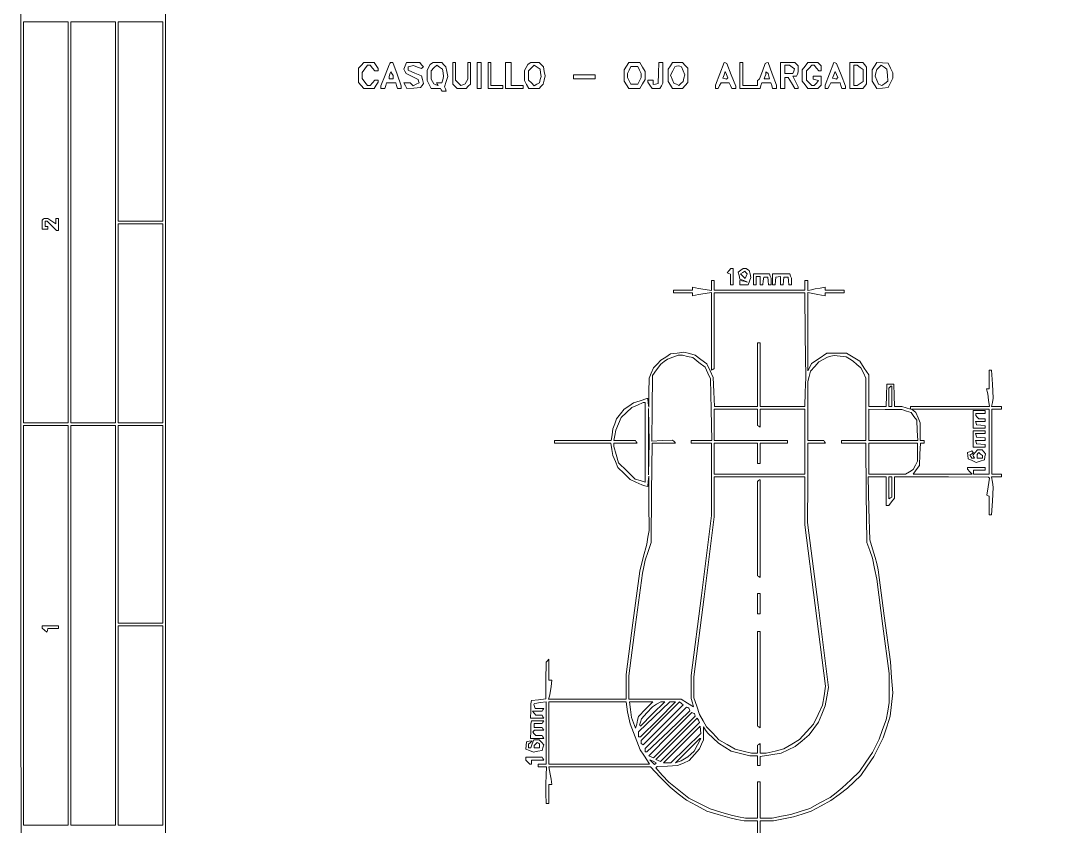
# Paper-space layout 'AN-14-DGE-069' of a CAD drawing. Header units: metres, sheet in millimetres. Extents: x 12 to 194, y 4 to 291.
# Drawn here: x 30.2 to 126.7, y 80.8 to 156.2 of the extents above; entities that cross this region are included whole.
import ezdxf

# ---------------------------------------------------------------- set-up
doc = ezdxf.new("R2010")
doc.units = ezdxf.units.M
doc.layers.add('DGE_CONTORNOS', color=7, linetype='Continuous', lineweight=0)
doc.layers.add('DGE_DATOS', color=7, linetype='Continuous', lineweight=0)

# ---------------------------------------------------------------- blocks, each defined once
blk = doc.blocks.new('LP_REF_DGE_MT_069')
at = {"layer": 'DGE_CONTORNOS'}
for points in [[(30.209, 147.411), (30.24, 25.211), (111.854, 25.211), (193.468, 25.211), (193.5, 147.411), (193.531, 269.612), (111.854, 269.612), (30.177, 269.612)], [(193.278, 163.728), (193.278, 58.097), (118.507, 58.097), (43.737, 58.097), (43.737, 163.728), (43.737, 269.359), (118.507, 269.359), (193.278, 269.359)], [(34.612, 137.305), (34.612, 118.548), (32.521, 118.548), (30.43, 118.548), (30.43, 137.305), (30.43, 156.061), (32.521, 156.061), (34.612, 156.061)], [(39.048, 137.305), (39.048, 118.548), (36.957, 118.548), (34.866, 118.548), (34.866, 137.305), (34.866, 156.061), (36.957, 156.061), (39.048, 156.061)], [(43.483, 146.746), (43.483, 137.431), (41.392, 137.431), (39.301, 137.431), (39.301, 146.746), (39.301, 156.061), (41.392, 156.061), (43.483, 156.061)], [(62.037, 151.992), (61.796, 151.725), (61.796, 151.055), (61.796, 150.384), (62.037, 150.118), (62.279, 149.851), (62.759, 149.851), (63.239, 149.851), (63.436, 150.133), (63.633, 150.414), (63.633, 150.513), (63.633, 150.611), (63.472, 150.611), (63.31, 150.611), (63.093, 150.358), (62.876, 150.104), (62.757, 150.104), (62.638, 150.104), (62.375, 150.438), (62.113, 150.772), (62.113, 151.055), (62.113, 151.338), (62.375, 151.671), (62.638, 152.005), (62.757, 152.005), (62.876, 152.005), (63.093, 151.752), (63.31, 151.498), (63.472, 151.498), (63.633, 151.498), (63.633, 151.597), (63.633, 151.696), (63.436, 151.977), (63.239, 152.259), (62.759, 152.259), (62.279, 152.259)], [(64.728, 152.16), (64.667, 152.061), (64.277, 151.08), (63.887, 150.098), (63.887, 149.974), (63.887, 149.851), (64.068, 149.851), (64.25, 149.851), (64.33, 150.104), (64.411, 150.358), (64.837, 150.358), (65.264, 150.358), (65.344, 150.104), (65.425, 149.851), (65.606, 149.851), (65.788, 149.851), (65.788, 149.965), (65.788, 150.079), (65.391, 151.169), (64.994, 152.259), (64.891, 152.259), (64.789, 152.259)], [(66.151, 151.956), (66.013, 151.653), (66.127, 151.449), (66.242, 151.245), (66.8, 150.96), (67.359, 150.675), (67.405, 150.525), (67.451, 150.375), (67.176, 150.228), (66.901, 150.081), (66.763, 150.219), (66.624, 150.358), (66.328, 150.358), (66.032, 150.358), (66.171, 150.098), (66.311, 149.838), (66.955, 149.876), (67.599, 149.914), (67.726, 150.116), (67.853, 150.319), (67.765, 150.668), (67.677, 151.018), (67.049, 151.283), (66.422, 151.549), (66.422, 151.699), (66.422, 151.849), (66.676, 151.916), (66.931, 151.982), (67.305, 151.841), (67.679, 151.7), (67.765, 151.786), (67.852, 151.873), (67.691, 152.066), (67.531, 152.259), (66.91, 152.259), (66.289, 152.259)], [(68.627, 152.162), (68.487, 152.069), (68.341, 151.792), (68.196, 151.515), (68.196, 151.057), (68.196, 150.599), (68.389, 150.225), (68.582, 149.851), (69.015, 149.851), (69.448, 149.851), (69.526, 149.724), (69.605, 149.597), (69.801, 149.597), (69.997, 149.597), (69.919, 149.801), (69.841, 150.004), (69.985, 150.486), (70.129, 150.967), (70.045, 151.419), (69.96, 151.87), (69.766, 152.065), (69.572, 152.259), (69.169, 152.257), (68.766, 152.255)], [(69.695, 151.31), (69.736, 150.961), (69.661, 150.659), (69.585, 150.358), (69.326, 150.358), (69.068, 150.358), (69.145, 150.233), (69.223, 150.107), (69.023, 150.184), (68.822, 150.261), (68.699, 150.491), (68.576, 150.721), (68.576, 151.11), (68.576, 151.498), (68.839, 151.761), (69.101, 152.024), (69.377, 151.842), (69.653, 151.66)], [(70.604, 151.254), (70.604, 150.249), (70.803, 150.05), (71.002, 149.851), (71.427, 149.851), (71.853, 149.851), (72.052, 150.05), (72.251, 150.249), (72.251, 151.254), (72.251, 152.259), (72.124, 152.259), (71.998, 152.259), (71.998, 151.49), (71.998, 150.721), (71.874, 150.491), (71.751, 150.261), (71.555, 150.186), (71.358, 150.11), (71.108, 150.361), (70.857, 150.611), (70.857, 151.435), (70.857, 152.259), (70.73, 152.259), (70.604, 152.259)], [(72.885, 151.055), (72.885, 149.851), (73.075, 149.851), (73.265, 149.851), (73.265, 151.055), (73.265, 152.259), (73.075, 152.259), (72.885, 152.259)], [(73.899, 151.055), (73.899, 149.851), (74.596, 149.851), (75.293, 149.851), (75.293, 149.978), (75.293, 150.104), (74.722, 150.104), (74.152, 150.104), (74.152, 151.182), (74.152, 152.259), (74.025, 152.259), (73.899, 152.259)], [(75.546, 151.055), (75.546, 149.851), (76.37, 149.851), (77.194, 149.851), (77.194, 149.978), (77.194, 150.104), (76.623, 150.104), (76.053, 150.104), (76.053, 151.182), (76.053, 152.259), (75.8, 152.259), (75.546, 152.259)], [(77.751, 152.162), (77.612, 152.069), (77.466, 151.792), (77.32, 151.515), (77.32, 151.057), (77.32, 150.599), (77.514, 150.225), (77.707, 149.851), (78.202, 149.851), (78.696, 149.851), (78.885, 150.04), (79.074, 150.229), (79.16, 150.62), (79.246, 151.011), (79.165, 151.441), (79.085, 151.87), (78.89, 152.065), (78.696, 152.259), (78.293, 152.257), (77.891, 152.255)], [(78.819, 151.31), (78.861, 150.961), (78.786, 150.663), (78.711, 150.365), (78.462, 150.232), (78.213, 150.099), (77.957, 150.355), (77.7, 150.611), (77.7, 151.055), (77.7, 151.498), (77.963, 151.761), (78.226, 152.024), (78.502, 151.842), (78.778, 151.66)], [(86.86, 151.916), (86.635, 151.573), (86.635, 151.055), (86.635, 150.537), (86.86, 150.194), (87.084, 149.851), (87.59, 149.851), (88.096, 149.851), (88.347, 150.263), (88.598, 150.675), (88.598, 151.055), (88.598, 151.435), (88.347, 151.847), (88.096, 152.259), (87.59, 152.259), (87.084, 152.259)], [(88.072, 151.556), (88.219, 151.233), (88.219, 151.055), (88.219, 150.877), (88.072, 150.554), (87.925, 150.231), (87.585, 150.231), (87.246, 150.231), (87.099, 150.554), (86.952, 150.877), (86.952, 151.055), (86.952, 151.233), (87.099, 151.556), (87.246, 151.879), (87.585, 151.879), (87.925, 151.879)], [(89.84, 151.278), (89.803, 150.297), (89.581, 150.255), (89.36, 150.213), (89.36, 150.412), (89.36, 150.611), (89.106, 150.611), (88.853, 150.611), (88.853, 150.513), (88.853, 150.414), (89.05, 150.133), (89.247, 149.851), (89.616, 149.851), (89.984, 149.851), (90.115, 150.096), (90.247, 150.341), (90.247, 151.3), (90.247, 152.259), (90.062, 152.259), (89.877, 152.259)], [(90.958, 151.946), (90.754, 151.634), (90.754, 151.055), (90.754, 150.476), (90.958, 150.163), (91.163, 149.851), (91.636, 149.851), (92.108, 149.851), (92.35, 150.118), (92.591, 150.384), (92.591, 151.055), (92.591, 151.725), (92.35, 151.992), (92.108, 152.259), (91.636, 152.259), (91.163, 152.259)], [(92.15, 151.492), (92.303, 151.123), (92.225, 150.813), (92.147, 150.502), (91.949, 150.304), (91.75, 150.105), (91.523, 150.227), (91.295, 150.348), (91.141, 150.72), (90.987, 151.092), (91.184, 151.474), (91.382, 151.856), (91.543, 151.912), (91.704, 151.968), (91.851, 151.914), (91.998, 151.86)], [(95.588, 151.211), (95.189, 150.155), (95.189, 150.003), (95.189, 149.851), (95.311, 149.851), (95.434, 149.851), (95.569, 150.104), (95.705, 150.358), (96.076, 150.358), (96.447, 150.358), (96.583, 150.104), (96.719, 149.851), (96.904, 149.851), (97.09, 149.851), (97.085, 149.946), (97.08, 150.041), (96.662, 151.111), (96.244, 152.182), (96.115, 152.225), (95.986, 152.268)], [(97.47, 151.055), (97.47, 149.851), (98.412, 149.851), (99.354, 149.851), (99.435, 150.104), (99.515, 150.358), (99.941, 150.358), (100.368, 150.358), (100.448, 150.104), (100.529, 149.851), (100.71, 149.851), (100.892, 149.851), (100.892, 150.003), (100.892, 150.155), (100.493, 151.211), (100.095, 152.268), (99.965, 152.224), (99.834, 152.181), (99.568, 151.467), (99.302, 150.753), (99.21, 150.661), (99.118, 150.569), (99.118, 150.337), (99.118, 150.104), (98.421, 150.104), (97.724, 150.104), (97.724, 151.182), (97.724, 152.259), (97.597, 152.259), (97.47, 152.259)], [(101.272, 151.055), (101.272, 149.851), (101.462, 149.851), (101.652, 149.851), (101.652, 150.358), (101.652, 150.865), (101.812, 150.865), (101.973, 150.865), (102.286, 150.358), (102.599, 149.851), (102.759, 149.851), (102.92, 149.851), (102.92, 149.919), (102.92, 149.988), (102.664, 150.49), (102.408, 150.992), (102.587, 150.992), (102.766, 150.992), (102.843, 151.192), (102.92, 151.392), (102.92, 151.674), (102.92, 151.955), (102.768, 152.107), (102.615, 152.259), (101.944, 152.259), (101.272, 152.259)], [(102.346, 151.834), (102.581, 151.662), (102.501, 151.453), (102.421, 151.245), (102.036, 151.245), (101.652, 151.245), (101.652, 151.625), (101.652, 152.005), (101.882, 152.005), (102.111, 152.005)], [(103.562, 151.925), (103.3, 151.591), (103.3, 151.055), (103.3, 150.519), (103.562, 150.185), (103.825, 149.851), (104.297, 149.851), (104.77, 149.851), (104.922, 150.003), (105.074, 150.155), (105.074, 150.573), (105.074, 150.992), (104.694, 150.992), (104.314, 150.992), (104.314, 150.853), (104.314, 150.714), (104.572, 150.647), (104.831, 150.579), (104.616, 150.342), (104.401, 150.104), (104.294, 150.104), (104.187, 150.104), (103.933, 150.358), (103.68, 150.611), (103.68, 151.055), (103.68, 151.498), (103.933, 151.752), (104.187, 152.005), (104.294, 152.005), (104.401, 152.005), (104.63, 151.752), (104.86, 151.498), (104.967, 151.498), (105.074, 151.498), (105.074, 151.727), (105.074, 151.955), (104.922, 152.107), (104.77, 152.259), (104.297, 152.259), (103.825, 152.259)], [(105.853, 151.211), (105.454, 150.155), (105.454, 150.003), (105.454, 149.851), (105.576, 149.851), (105.699, 149.851), (105.834, 150.104), (105.97, 150.358), (106.401, 150.358), (106.831, 150.358), (106.912, 150.104), (106.992, 149.851), (107.174, 149.851), (107.355, 149.851), (107.35, 149.946), (107.345, 150.041), (106.927, 151.111), (106.509, 152.182), (106.38, 152.225), (106.252, 152.268)], [(107.735, 151.055), (107.735, 149.851), (108.353, 149.851), (108.972, 149.851), (109.146, 150.061), (109.319, 150.27), (109.319, 151.055), (109.319, 151.84), (109.146, 152.049), (108.972, 152.259), (108.353, 152.259), (107.735, 152.259)], [(108.721, 151.808), (109.003, 151.611), (109.003, 151.055), (109.003, 150.499), (108.721, 150.302), (108.439, 150.104), (108.277, 150.104), (108.116, 150.104), (108.116, 151.055), (108.116, 152.005), (108.277, 152.005), (108.439, 152.005)], [(110.056, 151.923), (109.826, 151.573), (109.826, 151.055), (109.826, 150.537), (110.056, 150.187), (110.285, 149.837), (110.816, 149.876), (111.346, 149.914), (111.562, 150.358), (111.778, 150.801), (111.778, 151.055), (111.778, 151.308), (111.562, 151.752), (111.346, 152.195), (110.816, 152.234), (110.285, 152.273)], [(111.259, 151.084), (111.297, 150.508), (111.022, 150.316), (110.748, 150.124), (110.584, 150.186), (110.42, 150.249), (110.267, 150.618), (110.114, 150.987), (110.192, 151.297), (110.27, 151.607), (110.475, 151.812), (110.68, 152.017), (110.95, 151.838), (111.22, 151.659)], [(65.026, 150.896), (65.027, 150.738), (64.837, 150.738), (64.647, 150.738), (64.647, 150.854), (64.647, 150.971), (64.728, 151.182), (64.809, 151.393), (64.916, 151.224), (65.024, 151.055)], [(81.883, 150.928), (81.883, 150.738), (82.896, 150.738), (83.91, 150.738), (83.91, 150.928), (83.91, 151.118), (82.896, 151.118), (81.883, 151.118)], [(96.279, 150.772), (96.223, 150.716), (96.038, 150.759), (95.854, 150.801), (95.977, 151.118), (96.101, 151.435), (96.218, 151.132), (96.335, 150.828)], [(100.168, 150.994), (100.235, 150.738), (99.979, 150.738), (99.724, 150.738), (99.801, 150.939), (99.878, 151.139), (99.878, 151.263), (99.878, 151.387), (99.99, 151.318), (100.101, 151.249)], [(106.561, 150.789), (106.488, 150.716), (106.303, 150.759), (106.119, 150.801), (106.243, 151.118), (106.367, 151.435), (106.501, 151.149), (106.635, 150.862)], [(32.289, 137.6), (32.205, 137.516), (32.205, 137.093), (32.205, 136.671), (32.458, 136.671), (32.711, 136.671), (32.711, 136.798), (32.711, 136.924), (32.585, 136.924), (32.458, 136.924), (32.458, 137.178), (32.458, 137.431), (32.56, 137.431), (32.662, 137.431), (33.092, 136.988), (33.522, 136.544), (33.623, 136.544), (33.725, 136.544), (33.725, 137.114), (33.725, 137.685), (33.599, 137.685), (33.472, 137.685), (33.472, 137.423), (33.472, 137.161), (33.104, 137.423), (32.736, 137.685), (32.555, 137.685), (32.374, 137.685)], [(43.483, 127.863), (43.483, 118.548), (41.392, 118.548), (39.301, 118.548), (39.301, 127.863), (39.301, 137.178), (41.392, 137.178), (43.483, 137.178)], [(96.44, 132.785), (96.266, 132.574), (96.425, 132.521), (96.583, 132.468), (96.583, 131.971), (96.583, 131.475), (96.71, 131.475), (96.837, 131.475), (96.837, 132.235), (96.837, 132.996), (96.725, 132.996), (96.614, 132.996)], [(97.539, 132.825), (97.306, 132.655), (97.388, 132.329), (97.47, 132.003), (97.818, 131.865), (98.167, 131.727), (97.819, 131.793), (97.47, 131.86), (97.47, 131.667), (97.47, 131.475), (97.854, 131.475), (98.237, 131.475), (98.368, 131.818), (98.498, 132.162), (98.418, 132.483), (98.337, 132.803), (98.189, 132.897), (98.041, 132.992), (97.906, 132.994), (97.772, 132.996)], [(98.053, 132.285), (97.968, 132.064), (97.751, 132.281), (97.534, 132.498), (97.723, 132.615), (97.912, 132.732), (98.025, 132.619), (98.138, 132.506)], [(98.738, 131.982), (98.738, 131.475), (98.864, 131.475), (98.991, 131.475), (98.991, 131.855), (98.991, 132.235), (99.181, 132.235), (99.371, 132.235), (99.371, 131.855), (99.371, 131.475), (99.489, 131.475), (99.608, 131.475), (99.648, 131.823), (99.688, 132.172), (99.878, 132.172), (100.068, 132.172), (100.108, 131.823), (100.148, 131.475), (100.267, 131.475), (100.385, 131.475), (100.385, 131.781), (100.385, 132.088), (100.308, 132.288), (100.231, 132.489), (99.484, 132.489), (98.738, 132.489)], [(100.512, 131.982), (100.512, 131.475), (100.63, 131.475), (100.748, 131.475), (100.788, 131.822), (100.829, 132.17), (101.05, 132.212), (101.272, 132.254), (101.272, 131.864), (101.272, 131.475), (101.39, 131.475), (101.509, 131.475), (101.549, 131.823), (101.589, 132.172), (101.779, 132.172), (101.969, 132.172), (102.009, 131.823), (102.049, 131.475), (102.168, 131.475), (102.286, 131.475), (102.286, 131.781), (102.286, 132.088), (102.209, 132.288), (102.132, 132.489), (101.322, 132.489), (100.512, 132.489)], [(92.566, 124.767), (93.048, 124.655), (93.632, 124.2), (94.215, 123.745), (94.472, 123.206), (94.729, 122.667), (94.781, 119.784), (94.833, 116.901), (93.87, 116.901), (92.908, 116.901), (92.908, 116.774), (92.908, 116.647), (93.858, 116.647), (94.809, 116.647), (94.809, 113.257), (94.808, 109.867), (93.859, 102.39), (92.909, 94.913), (92.909, 93.835), (92.908, 92.757), (93.023, 92.356), (93.138, 91.955), (92.555, 92.325), (91.971, 92.695), (89.525, 92.695), (87.078, 92.695), (87.078, 93.783), (87.078, 94.871), (87.712, 99.679), (88.346, 104.487), (88.479, 105.086), (88.612, 105.685), (88.884, 106.509), (89.156, 107.333), (89.204, 111.99), (89.252, 116.647), (90.345, 116.647), (91.438, 116.647), (91.301, 116.785), (91.163, 116.922), (90.192, 116.88), (89.22, 116.837), (89.258, 119.9), (89.296, 122.963), (89.676, 123.5), (90.057, 124.037), (90.381, 124.278), (90.705, 124.518), (91.204, 124.696), (91.704, 124.874), (91.894, 124.876), (92.084, 124.879)], [(107.725, 124.534), (108.052, 124.332), (108.412, 124.006), (108.772, 123.681), (109.014, 123.211), (109.256, 122.741), (109.256, 119.821), (109.256, 116.901), (108.116, 116.901), (106.975, 116.901), (106.975, 116.774), (106.975, 116.647), (108.103, 116.647), (109.23, 116.647), (109.286, 111.99), (109.342, 107.333), (109.606, 106.615), (109.869, 105.897), (110.065, 104.904), (110.262, 103.911), (110.838, 99.504), (111.413, 95.097), (111.427, 93.738), (111.44, 92.378), (111.29, 91.57), (111.14, 90.762), (110.816, 89.859), (110.492, 88.957), (110.173, 88.323), (109.854, 87.689), (109.25, 86.802), (108.646, 85.915), (107.842, 85.147), (107.038, 84.379), (106.468, 83.935), (105.898, 83.491), (104.947, 82.975), (103.997, 82.459), (103.11, 82.184), (102.223, 81.909), (101.359, 81.726), (100.495, 81.543), (99.933, 81.543), (99.371, 81.543), (99.371, 83.254), (99.371, 84.964), (99.244, 84.964), (99.118, 84.964), (99.118, 83.254), (99.118, 81.543), (98.554, 81.543), (97.99, 81.543), (97.318, 81.681), (96.646, 81.818), (95.668, 82.121), (94.689, 82.424), (93.69, 82.926), (92.69, 83.429), (91.753, 84.177), (90.817, 84.924), (90.202, 85.586), (89.587, 86.248), (89.659, 86.32), (89.73, 86.391), (90.684, 86.432), (91.639, 86.473), (92.178, 86.712), (92.718, 86.952), (93.205, 87.493), (93.693, 88.034), (93.871, 88.46), (94.049, 88.885), (94.049, 89.488), (94.049, 90.09), (94.259, 89.79), (94.469, 89.49), (94.971, 89.033), (95.473, 88.576), (96.06, 88.206), (96.646, 87.836), (97.525, 87.604), (98.404, 87.372), (98.761, 87.372), (99.118, 87.372), (99.118, 86.929), (99.118, 86.485), (99.244, 86.485), (99.371, 86.485), (99.371, 86.9), (99.371, 87.315), (100.353, 87.471), (101.335, 87.627), (101.987, 87.946), (102.638, 88.264), (103.296, 88.8), (103.954, 89.335), (104.384, 89.933), (104.813, 90.531), (105.133, 91.292), (105.453, 92.052), (105.602, 92.916), (105.75, 93.781), (104.775, 101.507), (103.8, 109.234), (103.804, 112.94), (103.807, 116.647), (104.638, 116.647), (105.469, 116.647), (105.391, 116.774), (105.313, 116.901), (104.56, 116.901), (103.807, 116.901), (103.807, 119.657), (103.808, 122.414), (103.941, 122.892), (104.074, 123.371), (104.466, 123.818), (104.858, 124.264), (105.251, 124.479), (105.644, 124.695), (105.961, 124.779), (106.278, 124.864), (106.838, 124.8), (107.397, 124.736)], [(111.664, 121.02), (111.664, 120.069), (111.537, 120.069), (111.41, 120.069), (111.41, 120.935), (111.41, 121.801), (111.495, 121.886), (111.579, 121.97), (111.622, 121.97), (111.664, 121.97)], [(88.599, 116.723), (88.599, 112.996), (88.126, 113.141), (87.652, 113.287), (86.881, 114.048), (86.11, 114.81), (85.897, 115.578), (85.684, 116.347), (85.684, 116.497), (85.684, 116.647), (86.769, 116.647), (87.854, 116.647), (87.775, 116.774), (87.697, 116.901), (86.685, 116.901), (85.673, 116.901), (85.757, 117.376), (85.842, 117.851), (86.095, 118.452), (86.348, 119.053), (86.854, 119.51), (87.361, 119.968), (87.885, 120.206), (88.409, 120.444), (88.504, 120.446), (88.599, 120.449)], [(88.947, 115.222), (88.907, 113.669), (88.907, 116.774), (88.907, 119.879), (88.947, 118.327), (88.987, 116.774)], [(99.118, 119.063), (99.118, 118.31), (99.244, 118.231), (99.371, 118.153), (99.371, 118.984), (99.371, 119.816), (101.458, 119.816), (103.546, 119.816), (103.546, 116.774), (103.546, 113.732), (99.304, 113.732), (95.062, 113.732), (95.062, 115.19), (95.062, 116.647), (97.09, 116.647), (99.118, 116.647), (99.118, 115.697), (99.118, 114.746), (99.244, 114.746), (99.371, 114.746), (99.371, 115.697), (99.371, 116.647), (100.638, 116.647), (101.906, 116.647), (101.906, 116.774), (101.906, 116.901), (98.484, 116.901), (95.062, 116.901), (95.062, 118.358), (95.062, 119.816), (97.09, 119.816), (99.118, 119.816)], [(113.046, 119.65), (113.478, 119.499), (113.741, 119.144), (114.004, 118.789), (114.052, 117.845), (114.099, 116.901), (111.805, 116.901), (109.51, 116.901), (109.51, 118.358), (109.51, 119.816), (111.062, 119.808), (112.614, 119.801)], [(120.788, 116.774), (120.788, 113.732), (120.049, 113.732), (119.31, 113.732), (119.31, 113.923), (119.31, 114.113), (119.859, 114.113), (120.408, 114.113), (120.408, 114.239), (120.408, 114.366), (119.585, 114.366), (118.761, 114.366), (118.761, 114.281), (118.761, 114.196), (118.971, 113.964), (119.18, 113.732), (116.427, 113.732), (113.674, 113.732), (113.968, 114.144), (114.262, 114.556), (114.307, 115.602), (114.351, 116.647), (114.528, 116.647), (114.705, 116.647), (114.705, 116.774), (114.705, 116.901), (114.515, 116.901), (114.325, 116.901), (114.325, 117.729), (114.325, 118.556), (114.131, 119.028), (113.937, 119.499), (113.727, 119.657), (113.516, 119.816), (117.152, 119.816), (120.788, 119.816)], [(119.283, 118.865), (119.277, 118.041), (119.843, 118.041), (120.408, 118.041), (120.408, 118.16), (120.408, 118.279), (120.006, 118.318), (119.604, 118.358), (119.552, 118.517), (119.5, 118.675), (119.954, 118.675), (120.408, 118.675), (120.408, 118.802), (120.408, 118.928), (120.117, 118.928), (119.825, 118.928), (119.673, 119.081), (119.521, 119.233), (119.521, 119.334), (119.521, 119.435), (119.965, 119.435), (120.408, 119.435), (120.408, 119.562), (120.408, 119.689), (119.849, 119.689), (119.29, 119.689)], [(34.612, 99.602), (34.612, 80.909), (32.521, 80.909), (30.43, 80.909), (30.43, 99.602), (30.43, 118.295), (32.521, 118.295), (34.612, 118.295)], [(39.048, 99.602), (39.048, 80.909), (36.957, 80.909), (34.866, 80.909), (34.866, 99.602), (34.866, 118.295), (36.957, 118.295), (39.048, 118.295)], [(43.483, 109.043), (43.483, 99.792), (41.392, 99.792), (39.301, 99.792), (39.301, 109.043), (39.301, 118.295), (41.392, 118.295), (43.483, 118.295)], [(119.285, 117.028), (119.281, 116.267), (119.845, 116.267), (120.408, 116.267), (120.408, 116.386), (120.408, 116.505), (120.006, 116.544), (119.604, 116.584), (119.552, 116.742), (119.5, 116.901), (119.954, 116.901), (120.408, 116.901), (120.408, 117.019), (120.408, 117.138), (120.006, 117.178), (119.604, 117.218), (119.552, 117.376), (119.5, 117.534), (119.954, 117.534), (120.408, 117.534), (120.408, 117.661), (120.408, 117.788), (119.848, 117.788), (119.288, 117.788)], [(114.072, 115.811), (114.072, 114.975), (113.88, 114.57), (113.688, 114.165), (113.321, 113.949), (112.955, 113.732), (111.233, 113.732), (109.51, 113.732), (109.51, 115.19), (109.51, 116.647), (111.791, 116.647), (114.072, 116.647)], [(119.465, 115.768), (119.243, 115.523), (119.326, 115.388), (119.409, 115.253), (119.283, 115.253), (119.156, 115.253), (119.069, 115.394), (118.982, 115.535), (119.153, 115.641), (119.324, 115.746), (119.238, 115.832), (119.152, 115.918), (118.947, 115.84), (118.743, 115.761), (118.784, 115.477), (118.824, 115.192), (119.188, 115.019), (119.551, 114.845), (119.948, 114.958), (120.345, 115.072), (120.386, 115.36), (120.428, 115.647), (120.276, 115.831), (120.124, 116.014), (119.905, 116.014), (119.687, 116.014)], [(120.155, 115.364), (120.155, 115.253), (119.901, 115.253), (119.648, 115.253), (119.648, 115.422), (119.648, 115.591), (119.731, 115.675), (119.815, 115.758), (119.985, 115.617), (120.155, 115.476)], [(103.553, 111.237), (103.553, 108.995), (104.517, 101.447), (105.481, 93.899), (105.338, 93.012), (105.194, 92.125), (104.775, 91.238), (104.355, 90.351), (103.691, 89.625), (103.027, 88.9), (102.308, 88.468), (101.589, 88.036), (100.757, 87.831), (99.925, 87.626), (99.648, 87.626), (99.371, 87.626), (99.371, 88.077), (99.371, 88.528), (99.244, 88.45), (99.118, 88.371), (99.118, 87.999), (99.118, 87.626), (98.828, 87.626), (98.537, 87.626), (97.783, 87.822), (97.028, 88.019), (96.259, 88.449), (95.491, 88.878), (94.919, 89.49), (94.348, 90.101), (94.018, 90.669), (93.687, 91.238), (93.424, 92.026), (93.161, 92.814), (93.162, 93.8), (93.163, 94.786), (94.113, 102.263), (95.062, 109.74), (95.062, 111.61), (95.062, 113.479), (99.308, 113.479), (103.553, 113.479)], [(99.202, 113.141), (99.118, 113.057), (99.118, 108.65), (99.118, 104.243), (99.244, 104.164), (99.371, 104.086), (99.371, 108.656), (99.371, 113.226), (99.329, 113.226), (99.287, 113.226)], [(111.664, 112.536), (111.664, 111.593), (111.537, 111.515), (111.41, 111.436), (111.41, 112.458), (111.41, 113.479), (111.537, 113.479), (111.664, 113.479)], [(99.118, 101.63), (99.118, 100.679), (99.244, 100.679), (99.371, 100.679), (99.371, 101.63), (99.371, 102.58), (99.244, 102.58), (99.118, 102.58)], [(32.205, 99.427), (32.205, 99.316), (32.415, 99.142), (32.626, 98.968), (32.679, 99.127), (32.733, 99.285), (33.229, 99.285), (33.725, 99.285), (33.725, 99.412), (33.725, 99.539), (32.965, 99.539), (32.205, 99.539)], [(43.483, 90.224), (43.483, 80.909), (41.392, 80.909), (39.301, 80.909), (39.301, 90.224), (39.301, 99.539), (41.392, 99.539), (43.483, 99.539)], [(99.118, 94.604), (99.118, 90.175), (99.244, 90.097), (99.371, 90.019), (99.371, 94.525), (99.371, 99.032), (99.244, 99.032), (99.118, 99.032)], [(86.884, 91.966), (86.955, 91.491), (87.083, 90.938), (87.212, 90.384), (87.669, 89.163), (88.125, 87.943), (88.467, 87.436), (88.809, 86.929), (88.902, 86.77), (88.994, 86.612), (84.298, 86.612), (79.601, 86.612), (79.601, 89.527), (79.601, 92.442), (83.207, 92.442), (86.813, 92.442)], [(88.642, 91.752), (87.974, 91.062), (87.896, 90.706), (87.818, 90.351), (87.751, 90.16), (87.685, 89.97), (87.497, 90.477), (87.309, 90.984), (87.217, 91.713), (87.125, 92.442), (88.218, 92.442), (89.311, 92.442)], [(89.803, 90.794), (88.159, 89.147), (88.062, 89.147), (87.966, 89.147), (87.966, 89.386), (87.966, 89.625), (89.431, 91.033), (90.895, 92.442), (91.171, 92.442), (91.447, 92.442)], [(89.3, 91.305), (88.169, 90.168), (88.119, 90.218), (88.069, 90.268), (88.158, 90.55), (88.248, 90.831), (88.772, 91.402), (89.296, 91.974), (89.676, 92.207), (90.057, 92.441), (90.244, 92.441), (90.431, 92.442)], [(90.295, 90.272), (88.426, 88.4), (88.322, 88.464), (88.219, 88.528), (88.219, 88.677), (88.219, 88.827), (90.018, 90.629), (91.817, 92.431), (91.99, 92.288), (92.164, 92.144)], [(92.745, 91.725), (92.789, 91.595), (90.771, 89.674), (88.753, 87.753), (88.676, 87.753), (88.599, 87.753), (88.599, 87.909), (88.599, 88.066), (90.531, 90.001), (92.462, 91.935), (92.582, 91.895), (92.702, 91.855)], [(93.249, 91.229), (93.289, 91.109), (91.336, 89.159), (89.384, 87.209), (89.157, 87.296), (88.93, 87.383), (90.95, 89.406), (92.969, 91.429), (93.089, 91.389), (93.209, 91.349)], [(91.871, 88.681), (90.044, 86.854), (89.816, 86.941), (89.589, 87.029), (91.53, 88.972), (93.471, 90.916), (93.585, 90.713), (93.699, 90.509)], [(77.934, 90.509), (77.915, 90.351), (77.899, 89.685), (77.883, 89.02), (78.496, 89.02), (79.109, 89.02), (79.031, 89.147), (78.953, 89.273), (78.659, 89.273), (78.365, 89.273), (78.224, 89.443), (78.083, 89.613), (78.166, 89.697), (78.25, 89.78), (78.68, 89.78), (79.109, 89.78), (79.031, 89.907), (78.953, 90.034), (78.58, 90.034), (78.207, 90.034), (78.207, 90.224), (78.207, 90.414), (78.58, 90.414), (78.953, 90.414), (79.031, 90.541), (79.109, 90.667), (78.532, 90.667), (77.954, 90.667)], [(92.414, 88.101), (91.01, 86.739), (90.662, 86.739), (90.314, 86.739), (92.023, 88.453), (93.732, 90.168), (93.775, 89.815), (93.818, 89.463)], [(78.042, 88.513), (77.898, 88.133), (77.799, 88.133), (77.7, 88.133), (77.7, 88.298), (77.7, 88.462), (77.859, 88.627), (78.017, 88.791), (77.764, 88.746), (77.51, 88.701), (77.47, 88.354), (77.43, 88.006), (77.786, 87.871), (78.141, 87.736), (78.547, 87.812), (78.953, 87.888), (79.035, 88.146), (79.117, 88.404), (78.896, 88.649), (78.675, 88.893), (78.43, 88.893), (78.185, 88.893)], [(93.493, 88.418), (93.187, 87.816), (92.889, 87.554), (92.591, 87.292), (92.274, 87.101), (91.958, 86.91), (91.704, 86.818), (91.451, 86.726), (92.589, 87.873), (93.726, 89.02), (93.763, 89.02), (93.799, 89.02)], [(78.714, 88.315), (78.714, 88.133), (78.461, 88.133), (78.207, 88.133), (78.207, 88.234), (78.207, 88.336), (78.354, 88.483), (78.501, 88.63), (78.608, 88.564), (78.714, 88.498)], [(77.447, 87.11), (77.447, 86.974), (77.628, 86.793), (77.809, 86.612), (77.881, 86.612), (77.954, 86.612), (77.954, 86.802), (77.954, 86.992), (78.532, 86.992), (79.109, 86.992), (79.031, 87.119), (78.953, 87.246), (78.2, 87.246), (77.447, 87.246)], [(89.557, 86.641), (89.48, 86.564), (89.261, 86.793), (89.043, 87.022), (89.339, 86.87), (89.635, 86.718)]]:
    blk.add_lwpolyline(points, close=True, dxfattribs=at)
blk.add_lwpolyline([(99.371, 79.191), (99.371, 81.289), (99.997, 81.289), (100.622, 81.289), (101.549, 81.482), (102.476, 81.675), (103.3, 81.94), (104.124, 82.204), (105.052, 82.697), (105.98, 83.19), (106.763, 83.78), (107.545, 84.37), (108.159, 84.952), (108.774, 85.535), (109.377, 86.422), (109.981, 87.309), (110.425, 88.196), (110.868, 89.083), (111.195, 90.097), (111.523, 91.111), (111.642, 92.188), (111.76, 93.265), (111.657, 94.723), (111.554, 96.18), (110.974, 100.489), (110.394, 104.798), (110.262, 105.368), (110.131, 105.939), (109.867, 106.762), (109.604, 107.586), (109.541, 110.533), (109.478, 113.479), (110.317, 113.479), (111.157, 113.479), (111.157, 112.148), (111.157, 110.818), (111.275, 110.818), (111.392, 110.818), (111.655, 111.152), (111.917, 111.486), (111.917, 112.482), (111.917, 113.479), (112.583, 113.484), (113.248, 113.49), (116.981, 113.479), (120.714, 113.469), (120.769, 113.414), (120.824, 113.359), (120.695, 112.563), (120.565, 111.768), (120.677, 111.726), (120.788, 111.684), (120.788, 110.807), (120.788, 109.931), (120.896, 109.931), (121.003, 109.931), (121.083, 111.231), (121.163, 112.531), (121.086, 113.005), (121.009, 113.479), (121.469, 113.479), (121.929, 113.479), (121.929, 113.606), (121.929, 113.732), (121.485, 113.732), (121.042, 113.732), (121.042, 116.774), (121.042, 119.816), (121.485, 119.816), (121.929, 119.816), (121.929, 119.942), (121.929, 120.069), (121.47, 120.069), (121.01, 120.069), (121.088, 120.457), (121.165, 120.844), (121.084, 122.168), (121.003, 123.491), (120.896, 123.491), (120.788, 123.491), (120.788, 122.604), (120.788, 121.717), (120.653, 121.717), (120.518, 121.717), (120.583, 121.495), (120.647, 121.273), (120.732, 120.671), (120.817, 120.069), (117.128, 120.069), (113.438, 120.069), (113.438, 119.951), (113.438, 119.833), (113.027, 119.951), (112.616, 120.069), (112.272, 120.069), (111.928, 120.069), (111.891, 121.115), (111.854, 122.16), (111.537, 122.16), (111.22, 122.16), (111.184, 121.115), (111.147, 120.069), (110.328, 120.069), (109.51, 120.069), (109.51, 121.56), (109.51, 123.05), (109.098, 123.678), (108.686, 124.305), (108.068, 124.687), (107.45, 125.068), (106.526, 125.068), (105.602, 125.068), (104.888, 124.576), (104.174, 124.085), (103.996, 123.756), (103.817, 123.427), (103.812, 127.085), (103.807, 130.743), (104.282, 130.655), (104.757, 130.567), (105.106, 130.498), (105.454, 130.429), (105.454, 130.572), (105.454, 130.715), (106.341, 130.715), (107.228, 130.715), (107.228, 130.841), (107.228, 130.968), (106.341, 130.968), (105.454, 130.968), (105.454, 131.109), (105.454, 131.25), (104.979, 131.162), (104.504, 131.074), (104.155, 131.005), (103.807, 130.936), (103.807, 131.396), (103.807, 131.855), (103.68, 131.855), (103.553, 131.855), (103.553, 131.412), (103.553, 130.968), (99.308, 130.968), (95.062, 130.968), (95.062, 131.412), (95.062, 131.855), (94.936, 131.855), (94.809, 131.855), (94.809, 131.397), (94.809, 130.939), (94.207, 131.026), (93.605, 131.113), (93.32, 131.181), (93.035, 131.249), (93.035, 131.108), (93.035, 130.968), (92.148, 130.968), (91.26, 130.968), (91.26, 130.841), (91.26, 130.715), (92.148, 130.715), (93.035, 130.715), (93.035, 130.574), (93.035, 130.434), (93.32, 130.502), (93.605, 130.57), (94.207, 130.656), (94.809, 130.743), (94.809, 127.11), (94.809, 123.476), (94.936, 123.554), (95.062, 123.633), (95.062, 127.174), (95.062, 130.715), (99.304, 130.715), (103.546, 130.715), (103.581, 126.754), (103.617, 122.794), (103.581, 121.431), (103.545, 120.069), (101.458, 120.069), (99.371, 120.069), (99.371, 123.047), (99.371, 126.025), (99.244, 126.025), (99.118, 126.025), (99.118, 123.047), (99.118, 120.069), (97.108, 120.069), (95.098, 120.069), (95.034, 121.433), (94.969, 122.796), (94.667, 123.427), (94.365, 124.058), (93.821, 124.468), (93.278, 124.878), (92.747, 125.021), (92.217, 125.163), (91.6, 125.082), (90.983, 125), (90.52, 124.703), (90.057, 124.407), (89.715, 124.044), (89.373, 123.681), (89.176, 123.21), (88.979, 122.739), (88.959, 121.372), (88.939, 120.006), (88.888, 120.418), (88.837, 120.829), (88.804, 120.829), (88.771, 120.829), (88.147, 120.618), (87.522, 120.407), (87.078, 120.114), (86.635, 119.821), (86.281, 119.374), (85.926, 118.928), (85.758, 118.451), (85.59, 117.975), (85.499, 117.438), (85.409, 116.901), (82.758, 116.901), (80.108, 116.901), (80.108, 116.774), (80.108, 116.647), (82.755, 116.647), (85.402, 116.647), (85.489, 116.065), (85.577, 115.483), (85.816, 114.924), (86.056, 114.365), (86.625, 113.812), (87.195, 113.258), (87.738, 113.005), (88.282, 112.752), (88.559, 112.666), (88.837, 112.58), (88.887, 113.061), (88.937, 113.542), (88.949, 111.008), (88.961, 108.473), (88.86, 107.839), (88.76, 107.206), (88.427, 105.939), (88.094, 104.671), (87.459, 99.834), (86.825, 94.997), (86.825, 93.846), (86.825, 92.695), (83.199, 92.695), (79.574, 92.695), (79.642, 92.98), (79.71, 93.265), (79.797, 93.867), (79.884, 94.469), (79.743, 94.469), (79.601, 94.469), (79.601, 95.445), (79.601, 96.421), (79.468, 96.287), (79.334, 96.154), (79.319, 94.436), (79.304, 92.719), (78.629, 92.634), (77.954, 92.55), (77.934, 92.401), (77.915, 92.252), (77.899, 91.586), (77.883, 90.921), (78.496, 90.921), (79.109, 90.921), (79.031, 91.048), (78.953, 91.174), (78.659, 91.174), (78.365, 91.174), (78.207, 91.364), (78.05, 91.555), (78.501, 91.555), (78.953, 91.555), (79.031, 91.681), (79.109, 91.808), (78.718, 91.808), (78.326, 91.808), (78.251, 92.004), (78.176, 92.199), (78.223, 92.239), (78.271, 92.28), (78.809, 92.362), (79.348, 92.445), (79.348, 89.528), (79.348, 86.612), (78.968, 86.612), (78.588, 86.612), (78.588, 86.485), (78.588, 86.359), (78.979, 86.359), (79.37, 86.359), (79.334, 85.566), (79.297, 84.774), (79.322, 83.856), (79.348, 82.937), (79.475, 82.937), (79.601, 82.937), (79.601, 83.824), (79.601, 84.711), (79.742, 84.711), (79.883, 84.711), (79.801, 85.186), (79.719, 85.661), (79.65, 86.01), (79.581, 86.359), (84.344, 86.359), (89.107, 86.359), (90.017, 85.4), (90.927, 84.442), (91.696, 83.838), (92.464, 83.235), (93.415, 82.722), (94.365, 82.208), (95.443, 81.887), (96.52, 81.566), (97.191, 81.428), (97.863, 81.289), (98.49, 81.289), (99.118, 81.289), (99.118, 79.269)], dxfattribs=at)

psp = doc.layouts.new('AN-14-DGE-069')

# ---------------------------------------------------------------- block references
at = {"layer": 'DGE_DATOS'}
psp.add_blockref('LP_REF_DGE_MT_069', (0, 0), dxfattribs=at)

doc.saveas('drawing.dxf')
